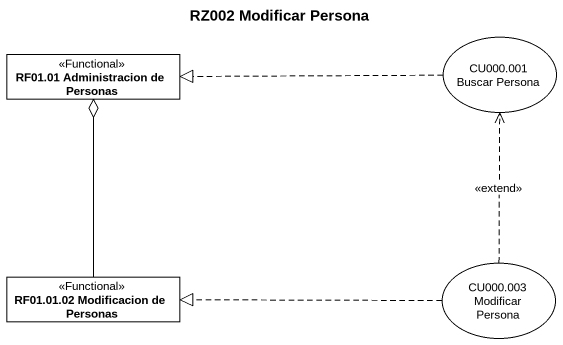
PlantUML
@startuml
title RZ002 Modificar Persona
allowmixing
hide circle
hide empty members
class "RF01.01 Administracion de Personas" as RF01_01_Administracion_de <<Functional>>
usecase "CU000.001 Buscar Persona" as CU000_001_Buscar_Persona
usecase "CU000.003 Modificar Persona" as CU000_003_Modificar_Persona
class "RF01.01.02 Modificacion de Personas" as RF01_01_02_Modificacion_de <<Functional>>
CU000_001_Buscar_Persona .left.|> RF01_01_Administracion_de
CU000_003_Modificar_Persona .up.> CU000_001_Buscar_Persona : <<extend>>
CU000_003_Modificar_Persona .left.|> RF01_01_02_Modificacion_de
RF01_01_02_Modificacion_de -up-o RF01_01_Administracion_de
@enduml
